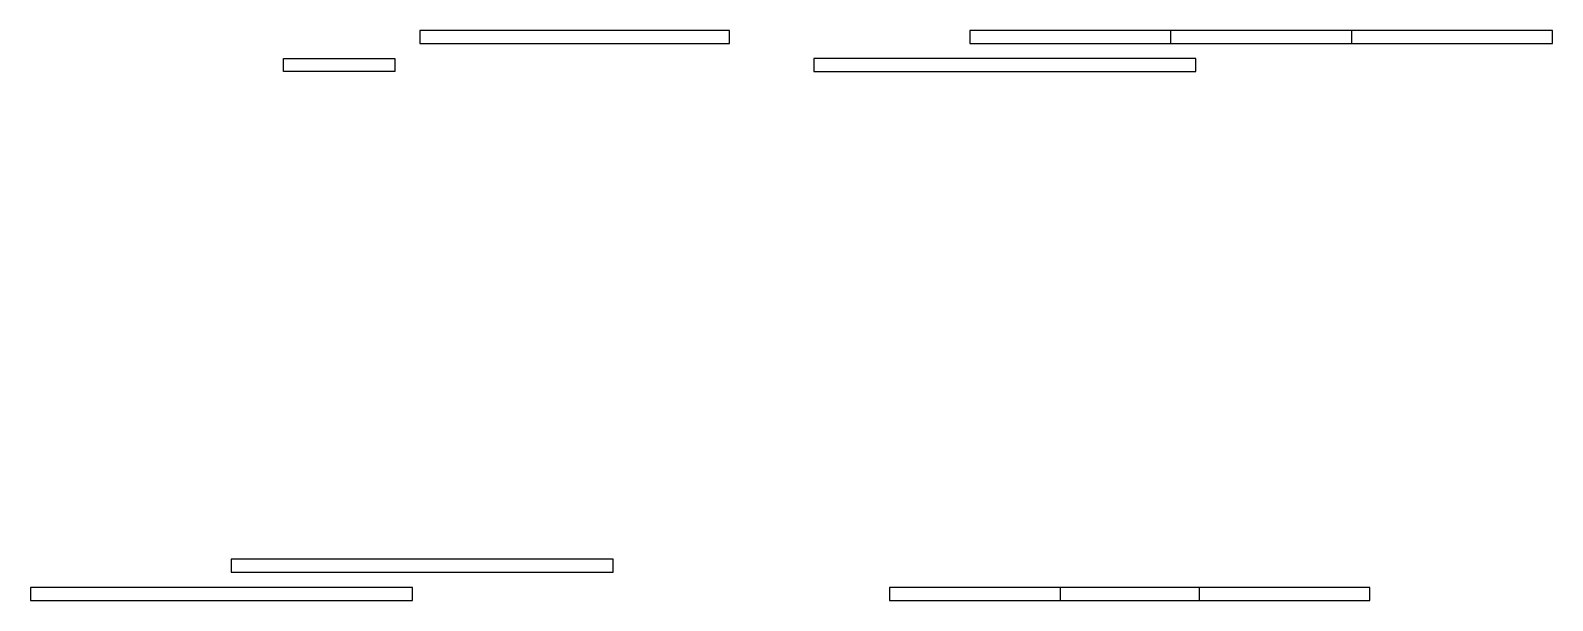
# Model space of a CAD drawing. Header units: metres. Extents: x 94993 to 290406, y 19592 to 59820.
# Drawn here: x 285708 to 290406, y 58059 to 59820 of the extents above.
import ezdxf

# ---------------------------------------------------------------- set-up
doc = ezdxf.new("R2010")
doc.units = ezdxf.units.M

msp = doc.modelspace()

# ---------------------------------------------------------------- linework, layer by layer
at = {"layer": 'Contorno'}
for points in [[(286909.15, 59779.51), (287865.45, 59779.51), (287865.45, 59819.51), (286909.15, 59819.51)], [(289786.21, 59819.51), (288607.21, 59819.51), (288607.21, 59779.51), (289786.21, 59779.51)], [(290406.21, 59819.51), (289227.21, 59819.51), (289227.21, 59779.51), (290406.21, 59779.51)], [(286488.45, 59732.76), (286831.95, 59732.76), (286831.95, 59692.76), (286488.45, 59692.76)], [(289304.75, 59732.51), (288125.75, 59732.51), (288125.75, 59692.51), (289304.75, 59692.51)], [(287506.55, 58186.5), (286327.55, 58186.5), (286327.55, 58146.5), (287506.55, 58146.5)], [(286886.55, 58098.98), (285707.55, 58098.98), (285707.55, 58058.98), (286886.55, 58058.98)], [(288359.86, 58058.98), (289316.06, 58058.98), (289316.06, 58098.98), (288359.86, 58098.98)], [(288886.36, 58058.98), (289842.56, 58058.98), (289842.56, 58098.98), (288886.36, 58098.98)]]:
    msp.add_lwpolyline(points, close=True, dxfattribs=at)

doc.saveas('drawing.dxf')
